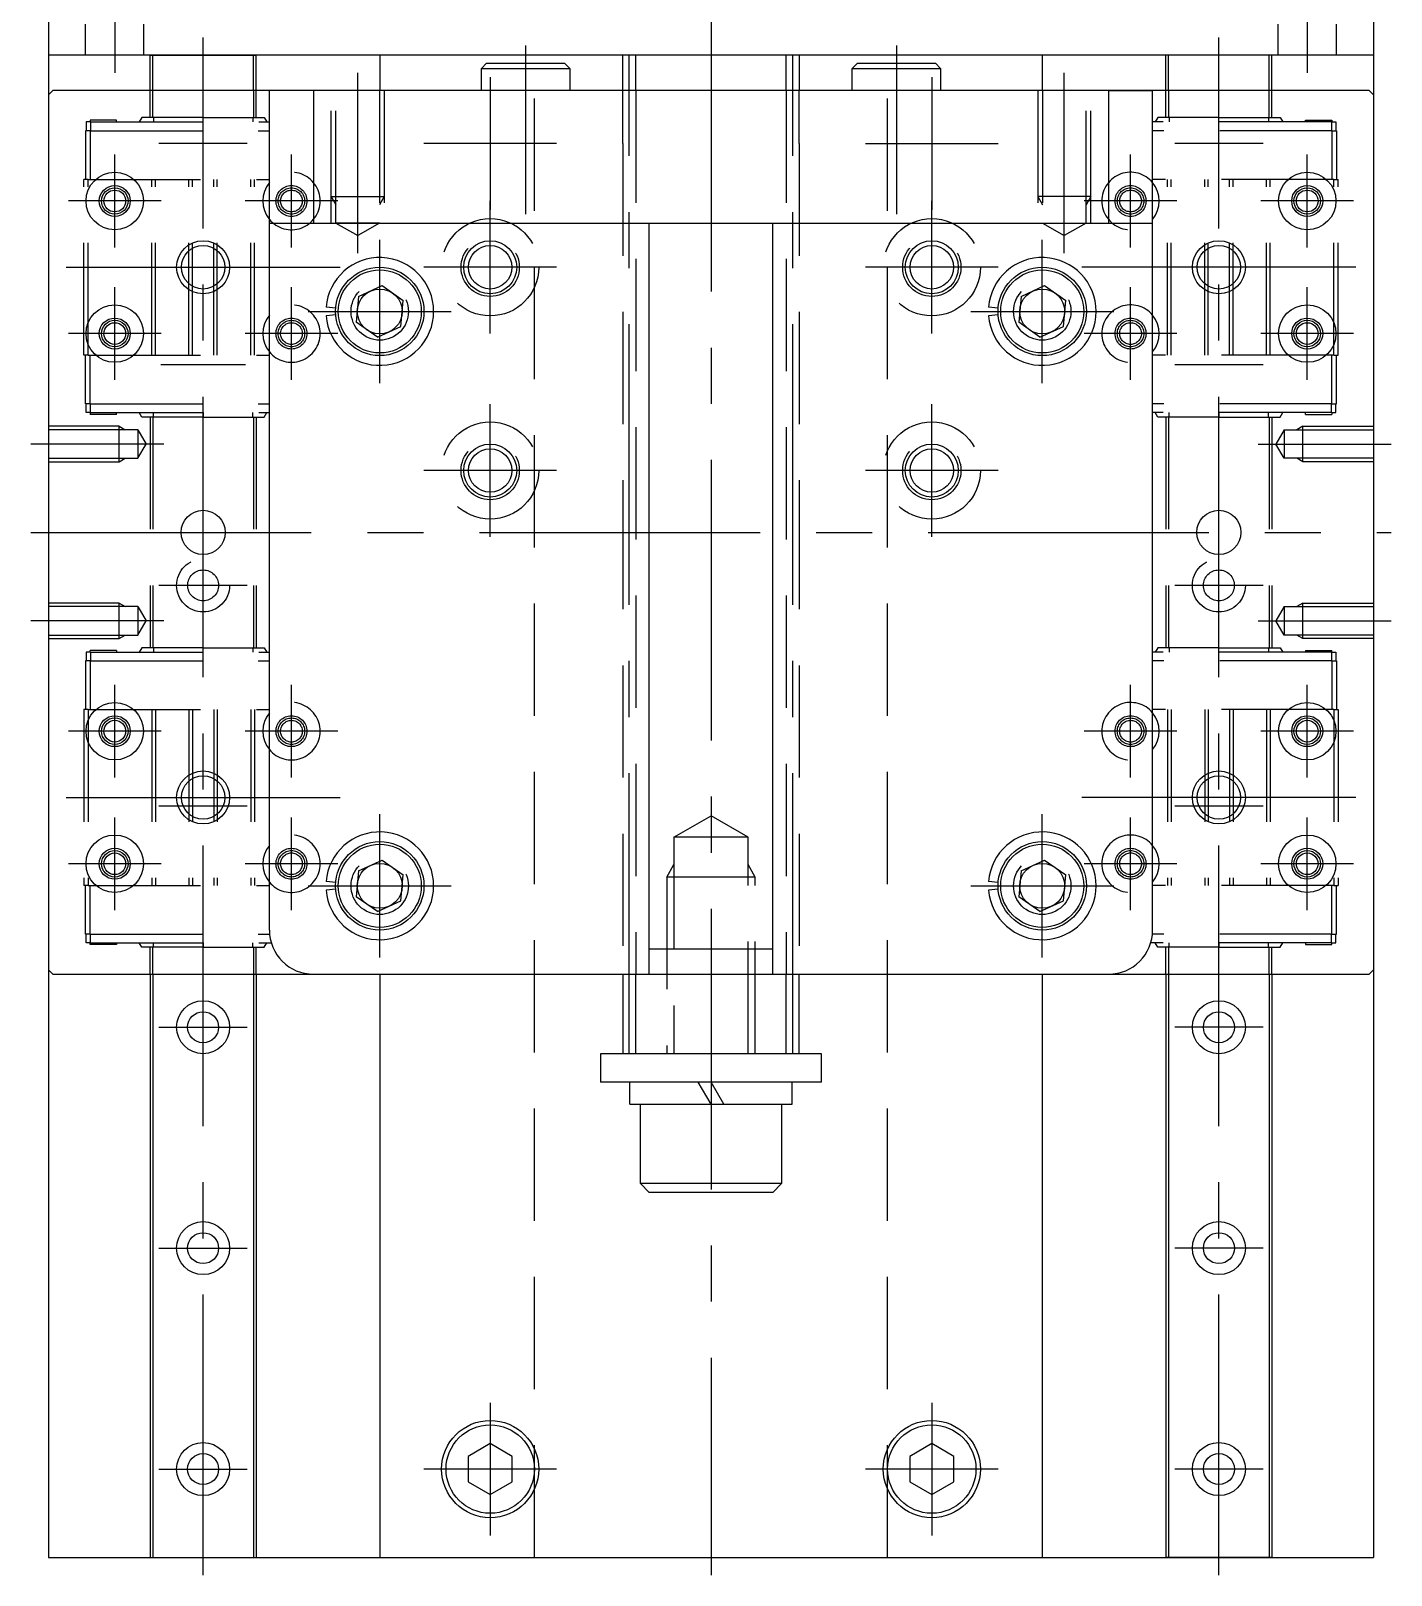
# Model space of a CAD drawing. Extents: x -165 to 407, y -458 to 75.
# Drawn here: x 253 to 407, y -442 to -267.2 of the extents above; entities that cross this region are included whole.
import ezdxf

# ---------------------------------------------------------------- set-up
doc = ezdxf.new("R2010")
doc.units = 0
doc.linetypes.add('CENTER', pattern=[50.8, 31.75, -6.35, 6.35, -6.35])
doc.linetypes.add('DASHED', pattern=[19.05, 12.7, -6.35])
doc.layers.get('0').update_dxf_attribs({"linetype": 'CONTINUOUS'})
doc.layers.add('CENTER', color=1, linetype='CENTER')

msp = doc.modelspace()

# ---------------------------------------------------------------- linework, layer by layer
at = {"color": 7, "linetype": 'CONTINUOUS'}
for p, q in [((255, -260), (255, -440)), ((405, -260), (405, -440)), ((405, -270), (255, -270)), ((266.5, -270), (278.5, -270)), ((266.5, -274), (266.5, -270)), ((266.8, -274), (266.8, -270)), ((278.2, -274), (278.2, -270)), ((278.5, -274), (278.5, -270)), ((292.5, -270), (292.5, -274)), ((320, -274), (320, -270)), ((340, -270), (340, -274)), ((367.5, -270), (367.5, -274)), ((393.5, -270), (381.5, -270)), ((381.5, -274), (381.5, -270)), ((381.8, -274), (381.8, -270)), ((393.2, -274), (393.2, -270)), ((393.5, -274), (393.5, -270)), ((304, -271.5), (304.6, -270.9)), ((304, -271.5), (314, -271.5)), ((304, -274), (304, -271.5)), ((304.6, -270.9), (313.4, -270.9)), ((313.4, -270.9), (314, -271.5)), ((314, -271.5), (314, -274)), ((346, -271.5), (346.6, -270.9)), ((346, -271.5), (356, -271.5)), ((346, -274), (346, -271.5)), ((346.6, -270.9), (355.4, -270.9)), ((355.4, -270.9), (356, -271.5)), ((356, -271.5), (356, -274)), ((255.5, -274), (255, -274.5)), ((255.5, -274), (255, -274.5)), ((404.5, -274), (255.5, -274)), ((280, -369), (280, -274)), ((285, -274), (280, -274)), ((285, -274), (285, -289)), ((375, -274), (375, -289)), ((375, -274), (380, -274)), ((380, -369), (380, -274)), ((404.5, -274), (405, -274.5)), ((404.5, -274), (405, -274.5)), ((255, -274.5), (255, -373.5)), ((255, -274.5), (255, -373.5)), ((405, -274.5), (405, -373.5)), ((405, -274.5), (405, -373.5)), ((280, -289), (380, -289)), ((323, -374), (323, -289)), ((337, -374), (337, -289)), ((290.1, -297.31), (292.76, -296.08)), ((292.76, -296.08), (295.16, -297.77)), ((365.1, -297.31), (367.76, -296.08)), ((367.76, -296.08), (370.16, -297.77)), ((287.52, -298.61), (286.42, -298.52)), ((290.1, -297.31), (289.84, -300.23)), ((294.9, -300.69), (295.16, -297.77)), ((362.52, -298.61), (361.42, -298.52)), ((365.1, -297.31), (364.84, -300.23)), ((369.9, -300.69), (370.16, -297.77)), ((287.52, -299.39), (286.42, -299.48)), ((292.24, -301.92), (289.84, -300.23)), ((362.52, -299.39), (361.42, -299.48)), ((367.24, -301.92), (364.84, -300.23)), ((292.24, -301.92), (294.9, -300.69)), ((367.24, -301.92), (369.9, -300.69)), ((290.1, -362.31), (292.76, -361.08)), ((292.76, -361.08), (295.16, -362.77)), ((365.1, -362.31), (367.76, -361.08)), ((367.76, -361.08), (370.16, -362.77)), ((290.1, -362.31), (289.84, -365.23)), ((294.9, -365.69), (295.16, -362.77)), ((365.1, -362.31), (364.84, -365.23)), ((369.9, -365.69), (370.16, -362.77)), ((287.52, -363.61), (286.42, -363.52)), ((287.52, -364.39), (286.42, -364.48)), ((362.52, -363.61), (361.42, -363.52)), ((362.52, -364.39), (361.42, -364.48)), ((292.24, -366.92), (289.84, -365.23)), ((292.24, -366.92), (294.9, -365.69)), ((367.24, -366.92), (364.84, -365.23)), ((367.24, -366.92), (369.9, -365.69)), ((323, -371.14), (337, -371.14)), ((255.5, -374), (255, -373.5)), ((255.5, -374), (255, -373.5)), ((404.5, -374), (405, -373.5)), ((404.5, -374), (405, -373.5)), ((255.5, -374), (404.5, -374)), ((255.5, -374), (404.5, -374)), ((266.5, -374), (266.5, -440)), ((266.8, -374), (266.8, -440)), ((278.2, -374), (278.2, -440)), ((278.5, -374), (278.5, -440)), ((285, -374), (323, -374)), ((292.5, -374), (292.5, -440)), ((319, -374), (341, -374)), ((320, -374), (320, -383)), ((323, -374), (337, -374)), ((337, -374), (375, -374)), ((340, -383), (340, -374)), ((367.5, -374), (367.5, -440)), ((381.5, -374), (381.5, -440)), ((381.8, -374), (381.8, -440)), ((393.2, -374), (393.2, -440)), ((393.5, -374), (393.5, -440)), ((342.5, -383), (317.5, -383)), ((317.5, -383), (317.5, -386.2)), ((340, -383), (320, -383)), ((342.5, -386.2), (342.5, -383)), ((342.5, -386.2), (317.5, -386.2)), ((339.2, -386.2), (320.8, -386.2)), ((320.8, -388.7), (320.8, -386.2)), ((330, -388.7), (328.56, -386.2)), ((331.44, -388.7), (330, -386.2)), ((339.2, -388.7), (339.2, -386.2)), ((320.8, -388.7), (339.2, -388.7)), ((322, -397.7), (322, -388.7)), ((338, -388.7), (338, -397.7)), ((338, -397.7), (322, -397.7)), ((323, -398.7), (322, -397.7)), ((338, -397.7), (337, -398.7)), ((337, -398.7), (323, -398.7)), ((305, -427.11), (302.5, -428.56)), ((307.5, -428.56), (305, -427.11)), ((355, -427.11), (352.5, -428.56)), ((357.5, -428.56), (355, -427.11)), ((302.5, -428.56), (302.5, -431.44)), ((307.5, -431.44), (307.5, -428.56)), ((352.5, -428.56), (352.5, -431.44)), ((357.5, -431.44), (357.5, -428.56)), ((302.5, -431.44), (305, -432.89)), ((305, -432.89), (307.5, -431.44)), ((352.5, -431.44), (355, -432.89)), ((355, -432.89), (357.5, -431.44)), ((255, -440), (405, -440)), ((266.5, -440), (278.5, -440)), ((393.5, -440), (381.5, -440))]:
    msp.add_line(p, q, dxfattribs=at)
at = {"color": 3, "linetype": 'DASHED'}
for p, q in [((259.2, -270), (259.2, -266.5)), ((265.8, -270), (265.8, -266.5)), ((394.2, -270), (394.2, -266.5)), ((400.8, -270), (400.8, -266.5)), ((310, -440), (310, -270)), ((350, -440), (350, -270)), ((266.5, -277.05), (266.5, -274)), ((266.8, -277.05), (266.8, -274)), ((278.2, -274), (278.2, -277.05)), ((278.5, -277.05), (278.5, -274)), ((287, -289), (287, -274)), ((287.54, -289), (287.54, -274)), ((292.46, -274), (292.46, -289)), ((293, -274), (293, -289)), ((320, -280), (320, -274)), ((320, -280), (320, -274)), ((321.5, -274), (321.5, -374)), ((338.5, -274), (338.5, -374)), ((340, -280), (340, -274)), ((340, -280), (340, -274)), ((367, -274), (367, -289)), ((367.54, -274), (367.54, -289)), ((372.46, -289), (372.46, -274)), ((373, -289), (373, -274)), ((381.5, -277.05), (381.5, -274)), ((381.8, -274), (381.8, -277.05)), ((393.2, -277.05), (393.2, -274)), ((393.5, -277.05), (393.5, -274)), ((259.25, -277.55), (259.25, -278.55)), ((259.75, -277.55), (259.25, -277.55)), ((259.7, -277.35), (259.7, -277.55)), ((262.7, -277.35), (259.7, -277.35)), ((259.75, -277.55), (280, -277.55)), ((259.75, -277.55), (259.75, -278.55)), ((262.7, -277.55), (262.7, -277.35)), ((265.57, -277.05), (265.27, -277.55)), ((266.87, -277.05), (265.57, -277.05)), ((266.87, -277.05), (266.87, -277.55)), ((272.5, -277.05), (266.87, -277.05)), ((272.5, -277.05), (278.13, -277.05)), ((272.5, -277.55), (272.5, -277.05)), ((278.13, -277.05), (278.13, -277.55)), ((278.13, -277.05), (279.43, -277.05)), ((279.43, -277.05), (279.73, -277.55)), ((400.25, -277.55), (380, -277.55)), ((380.57, -277.05), (380.27, -277.55)), ((381.87, -277.05), (380.57, -277.05)), ((381.87, -277.05), (381.87, -277.55)), ((387.5, -277.05), (381.87, -277.05)), ((387.5, -277.05), (393.13, -277.05)), ((387.5, -277.55), (387.5, -277.05)), ((393.13, -277.05), (393.13, -277.55)), ((393.13, -277.05), (394.43, -277.05)), ((394.43, -277.05), (394.73, -277.55)), ((397.3, -277.55), (397.3, -277.35)), ((397.3, -277.35), (400.3, -277.35)), ((400.25, -277.55), (400.25, -278.55)), ((400.25, -277.55), (400.75, -277.55)), ((400.3, -277.35), (400.3, -277.55)), ((400.75, -277.55), (400.75, -278.55)), ((259.7, -278.55), (259.2, -278.55)), ((259.2, -278.55), (259.2, -284.05)), ((259.7, -278.55), (280, -278.55)), ((259.7, -278.55), (259.7, -284.05)), ((400.3, -278.55), (380, -278.55)), ((400.3, -278.55), (400.3, -284.05)), ((400.3, -278.55), (400.8, -278.55)), ((400.8, -278.55), (400.8, -284.05)), ((320, -280), (320, -320)), ((320, -280), (320, -320)), ((340, -280), (340, -320)), ((340, -280), (340, -320)), ((259, -303.95), (259, -284.05)), ((259.5, -284.05), (259, -284.05)), ((259.5, -284.05), (280, -284.05)), ((259.5, -303.95), (259.5, -284.05)), ((266.7, -303.95), (266.7, -284.05)), ((267.1, -303.95), (267.1, -284.05)), ((270.9, -303.95), (270.9, -284.05)), ((271.3, -303.95), (271.3, -284.05)), ((273.7, -303.95), (273.7, -284.05)), ((274.1, -303.95), (274.1, -284.05)), ((277.9, -303.95), (277.9, -284.05)), ((278.3, -303.95), (278.3, -284.05)), ((400.5, -284.05), (380, -284.05)), ((381.7, -303.95), (381.7, -284.05)), ((382.1, -303.95), (382.1, -284.05)), ((385.9, -303.95), (385.9, -284.05)), ((386.3, -303.95), (386.3, -284.05)), ((388.7, -303.95), (388.7, -284.05)), ((389.1, -303.95), (389.1, -284.05)), ((392.9, -303.95), (392.9, -284.05)), ((393.3, -303.95), (393.3, -284.05)), ((400.5, -303.95), (400.5, -284.05)), ((400.5, -284.05), (401, -284.05)), ((401, -303.95), (401, -284.05)), ((287, -286), (293, -286)), ((287, -286), (287.54, -286.94)), ((293, -286), (292.46, -286.94)), ((373, -286), (367, -286)), ((367, -286), (367.54, -286.94)), ((373, -286), (372.46, -286.94)), ((287.54, -289), (290, -290.42)), ((292.46, -289), (287.54, -289)), ((292.46, -289), (290, -290.42)), ((367.54, -289), (372.46, -289)), ((367.54, -289), (370, -290.42)), ((372.46, -289), (370, -290.42)), ((259.5, -303.95), (259, -303.95)), ((259.2, -309.45), (259.2, -303.95)), ((259.5, -303.95), (280, -303.95)), ((259.7, -309.45), (259.7, -303.95)), ((400.5, -303.95), (380, -303.95)), ((400.3, -309.45), (400.3, -303.95)), ((400.5, -303.95), (401, -303.95)), ((400.8, -309.45), (400.8, -303.95)), ((259.7, -309.45), (259.2, -309.45)), ((259.25, -310.45), (259.25, -309.45)), ((259.75, -310.45), (259.25, -310.45)), ((259.7, -309.45), (280, -309.45)), ((259.7, -310.45), (259.7, -310.65)), ((262.7, -310.65), (259.7, -310.65)), ((259.75, -310.45), (259.75, -309.45)), ((259.75, -310.45), (280, -310.45)), ((262.7, -310.65), (262.7, -310.45)), ((265.57, -310.95), (265.27, -310.45)), ((266.87, -310.95), (265.57, -310.95)), ((266.5, -310.95), (266.5, -337.05)), ((266.8, -310.95), (266.8, -337.05)), ((266.87, -310.95), (266.87, -310.45)), ((272.5, -310.95), (266.87, -310.95)), ((272.5, -310.45), (272.5, -310.95)), ((272.5, -310.95), (278.13, -310.95)), ((278.13, -310.95), (278.13, -310.45)), ((278.13, -310.95), (279.43, -310.95)), ((278.2, -310.95), (278.2, -337.05)), ((278.5, -310.95), (278.5, -337.05)), ((279.43, -310.95), (279.73, -310.45)), ((400.3, -309.45), (380, -309.45)), ((400.25, -310.45), (380, -310.45)), ((380.57, -310.95), (380.27, -310.45)), ((381.87, -310.95), (380.57, -310.95)), ((381.5, -310.95), (381.5, -337.05)), ((381.8, -310.95), (381.8, -337.05)), ((381.87, -310.95), (381.87, -310.45)), ((387.5, -310.95), (381.87, -310.95)), ((387.5, -310.45), (387.5, -310.95)), ((387.5, -310.95), (393.13, -310.95)), ((393.13, -310.95), (393.13, -310.45)), ((393.13, -310.95), (394.43, -310.95)), ((393.2, -310.95), (393.2, -337.05)), ((393.5, -310.95), (393.5, -337.05)), ((394.43, -310.95), (394.73, -310.45)), ((397.3, -310.65), (397.3, -310.45)), ((397.3, -310.65), (400.3, -310.65)), ((400.25, -310.45), (400.25, -309.45)), ((400.25, -310.45), (400.75, -310.45)), ((400.3, -309.45), (400.8, -309.45)), ((400.3, -310.45), (400.3, -310.65)), ((400.75, -310.45), (400.75, -309.45)), ((263, -312), (255, -312)), ((265.1, -312.38), (255, -312.38)), ((263, -312), (263.66, -312.38)), ((263, -316), (263, -312)), ((265.1, -312.38), (266.04, -314)), ((265.1, -312.38), (265.1, -315.62)), ((394.9, -312.38), (393.96, -314)), ((394.9, -312.38), (405, -312.38)), ((394.9, -312.38), (394.9, -315.62)), ((397, -312), (396.34, -312.38)), ((397, -312), (405, -312)), ((397, -316), (397, -312)), ((265.1, -315.62), (266.04, -314)), ((394.9, -315.62), (393.96, -314)), ((255, -315.62), (265.1, -315.62)), ((255, -316), (263, -316)), ((263, -316), (263.66, -315.62)), ((405, -315.62), (394.9, -315.62)), ((397, -316), (396.34, -315.62)), ((405, -316), (397, -316)), ((320, -320), (320, -374)), ((340, -320), (340, -374)), ((263, -332), (255, -332)), ((263, -332), (263.66, -332.38)), ((263, -336), (263, -332)), ((397, -332), (396.34, -332.38)), ((397, -332), (405, -332)), ((397, -336), (397, -332)), ((265.1, -332.38), (255, -332.38)), ((265.1, -332.38), (266.04, -334)), ((265.1, -332.38), (265.1, -335.62)), ((394.9, -332.38), (393.96, -334)), ((394.9, -332.38), (405, -332.38)), ((394.9, -332.38), (394.9, -335.62)), ((265.1, -335.62), (266.04, -334)), ((394.9, -335.62), (393.96, -334)), ((255, -335.62), (265.1, -335.62)), ((255, -336), (263, -336)), ((263, -336), (263.66, -335.62)), ((265.57, -337.05), (265.27, -337.55)), ((266.87, -337.05), (265.57, -337.05)), ((272.5, -337.05), (266.87, -337.05)), ((266.87, -337.05), (266.87, -337.55)), ((272.5, -337.05), (278.13, -337.05)), ((272.5, -337.55), (272.5, -337.05)), ((278.13, -337.05), (279.43, -337.05)), ((278.13, -337.05), (278.13, -337.55)), ((279.43, -337.05), (279.73, -337.55)), ((380.57, -337.05), (380.27, -337.55)), ((381.87, -337.05), (380.57, -337.05)), ((387.5, -337.05), (381.87, -337.05)), ((381.87, -337.05), (381.87, -337.55)), ((387.5, -337.05), (393.13, -337.05)), ((387.5, -337.55), (387.5, -337.05)), ((393.13, -337.05), (393.13, -337.55)), ((393.13, -337.05), (394.43, -337.05)), ((394.43, -337.05), (394.73, -337.55)), ((405, -335.62), (394.9, -335.62)), ((397, -336), (396.34, -335.62)), ((405, -336), (397, -336)), ((259.2, -338.55), (259.2, -344.05)), ((259.7, -338.55), (259.2, -338.55)), ((259.25, -337.55), (259.25, -338.55)), ((259.75, -337.55), (259.25, -337.55)), ((259.7, -337.55), (259.7, -337.35)), ((262.7, -337.35), (259.7, -337.35)), ((259.7, -338.55), (280, -338.55)), ((259.7, -338.55), (259.7, -344.05)), ((259.75, -337.55), (280, -337.55)), ((259.75, -337.55), (259.75, -338.55)), ((262.7, -337.35), (262.7, -337.55)), ((400.25, -337.55), (380, -337.55)), ((400.3, -338.55), (380, -338.55)), ((397.3, -337.35), (397.3, -337.55)), ((397.3, -337.35), (400.3, -337.35)), ((400.25, -337.55), (400.25, -338.55)), ((400.25, -337.55), (400.75, -337.55)), ((400.3, -337.55), (400.3, -337.35)), ((400.3, -338.55), (400.3, -344.05)), ((400.3, -338.55), (400.8, -338.55)), ((400.75, -337.55), (400.75, -338.55)), ((400.8, -338.55), (400.8, -344.05)), ((259, -344.05), (259, -363.95)), ((259.5, -344.05), (259, -344.05)), ((259.5, -344.05), (280, -344.05)), ((259.5, -344.05), (259.5, -363.95)), ((266.7, -344.05), (266.7, -363.95)), ((267.1, -344.05), (267.1, -363.95)), ((270.9, -344.05), (270.9, -363.95)), ((271.3, -344.05), (271.3, -363.95)), ((273.7, -344.05), (273.7, -363.95)), ((274.1, -344.05), (274.1, -363.95)), ((277.9, -344.05), (277.9, -363.95)), ((278.3, -344.05), (278.3, -363.95)), ((400.5, -344.05), (380, -344.05)), ((381.7, -344.05), (381.7, -363.95)), ((382.1, -344.05), (382.1, -363.95)), ((385.9, -344.05), (385.9, -363.95)), ((386.3, -344.05), (386.3, -363.95)), ((388.7, -344.05), (388.7, -363.95)), ((389.1, -344.05), (389.1, -363.95)), ((392.9, -344.05), (392.9, -363.95)), ((393.3, -344.05), (393.3, -363.95)), ((400.5, -344.05), (400.5, -363.95)), ((400.5, -344.05), (401, -344.05)), ((401, -344.05), (401, -363.95)), ((325.81, -358.5), (330, -356.08)), ((334.19, -358.5), (330, -356.08)), ((334.19, -358.5), (325.81, -358.5)), ((325.81, -358.5), (325.81, -383)), ((334.19, -383), (334.19, -358.5)), ((325, -363), (325.81, -361.59)), ((335, -363), (334.19, -361.59)), ((335, -363), (325, -363)), ((325, -363), (325, -383)), ((335, -383), (335, -363)), ((259.5, -363.95), (259, -363.95)), ((259.2, -369.45), (259.2, -363.95)), ((259.5, -363.95), (280, -363.95)), ((259.7, -369.45), (259.7, -363.95)), ((400.5, -363.95), (380, -363.95)), ((400.3, -369.45), (400.3, -363.95)), ((400.5, -363.95), (401, -363.95)), ((400.8, -369.45), (400.8, -363.95)), ((259.7, -369.45), (259.2, -369.45)), ((259.25, -370.45), (259.25, -369.45)), ((259.75, -370.45), (259.25, -370.45)), ((259.7, -369.45), (280.02, -369.45)), ((259.7, -370.65), (259.7, -370.45)), ((259.75, -370.45), (259.75, -369.45)), ((259.75, -370.45), (280.21, -370.45)), ((262.7, -370.45), (262.7, -370.65)), ((265.57, -370.95), (265.27, -370.45)), ((266.87, -370.95), (266.87, -370.45)), ((272.5, -370.45), (272.5, -370.95)), ((278.13, -370.95), (278.13, -370.45)), ((279.43, -370.95), (279.73, -370.45)), ((400.25, -370.45), (379.79, -370.45)), ((400.3, -369.45), (379.98, -369.45)), ((380.57, -370.95), (380.27, -370.45)), ((381.87, -370.95), (381.87, -370.45)), ((387.5, -370.45), (387.5, -370.95)), ((393.13, -370.95), (393.13, -370.45)), ((394.43, -370.95), (394.73, -370.45)), ((397.3, -370.45), (397.3, -370.65)), ((400.25, -370.45), (400.25, -369.45)), ((400.25, -370.45), (400.75, -370.45)), ((400.3, -369.45), (400.8, -369.45)), ((400.3, -370.65), (400.3, -370.45)), ((400.75, -370.45), (400.75, -369.45)), ((262.7, -370.65), (259.7, -370.65)), ((266.87, -370.95), (265.57, -370.95)), ((266.5, -374), (266.5, -370.95)), ((266.8, -374), (266.8, -370.95)), ((272.5, -370.95), (266.87, -370.95)), ((272.5, -370.95), (278.13, -370.95)), ((278.13, -370.95), (279.43, -370.95)), ((278.2, -370.95), (278.2, -374)), ((278.5, -374), (278.5, -370.95)), ((381.87, -370.95), (380.57, -370.95)), ((381.5, -374), (381.5, -370.95)), ((381.8, -370.95), (381.8, -374)), ((387.5, -370.95), (381.87, -370.95)), ((387.5, -370.95), (393.13, -370.95)), ((393.13, -370.95), (394.43, -370.95)), ((393.2, -374), (393.2, -370.95)), ((393.5, -374), (393.5, -370.95)), ((397.3, -370.65), (400.3, -370.65))]:
    msp.add_line(p, q, dxfattribs=at)
at = {"color": 3, "linetype": 'CONTINUOUS'}
for p, q in [((321.5, -274), (321.5, -270)), ((338.5, -274), (338.5, -270)), ((321.5, -383), (321.5, -374)), ((338.5, -383), (338.5, -374))]:
    msp.add_line(p, q, dxfattribs=at)
at = {"color": 7, "linetype": 'CONTINUOUS'}
for centre, radius in [((262.5, -286.5), 3.25), ((262.5, -286.5), 1.75), ((397.5, -286.5), 3.25), ((397.5, -286.5), 1.75), ((262.5, -286.5), 1.23), ((397.5, -286.5), 1.23), ((272.5, -294), 2.46), ((305, -294), 2.46), ((355, -294), 2.46), ((387.5, -294), 2.46), ((292.5, -299), 5), ((292.5, -299), 4.7), ((367.5, -299), 5), ((367.5, -299), 4.7), ((292.5, -299), 2.54), ((367.5, -299), 2.54), ((262.5, -301.5), 3.25), ((397.5, -301.5), 3.25), ((262.5, -301.5), 1.75), ((262.5, -301.5), 1.23), ((397.5, -301.5), 1.75), ((397.5, -301.5), 1.23), ((305, -317), 2.46), ((355, -317), 2.46), ((272.5, -324), 2.5), ((387.5, -324), 2.5), ((262.5, -346.5), 3.25), ((397.5, -346.5), 3.25), ((262.5, -346.5), 1.75), ((262.5, -346.5), 1.23), ((397.5, -346.5), 1.75), ((397.5, -346.5), 1.23), ((272.5, -354), 2.46), ((387.5, -354), 2.46), ((262.5, -361.5), 3.25), ((262.5, -361.5), 1.75), ((292.5, -364), 5), ((292.5, -364), 4.7), ((367.5, -364), 5), ((367.5, -364), 4.7), ((397.5, -361.5), 3.25), ((397.5, -361.5), 1.75), ((262.5, -361.5), 1.23), ((292.5, -364), 2.54), ((367.5, -364), 2.54), ((397.5, -361.5), 1.23), ((272.5, -380), 3), ((387.5, -380), 3), ((272.5, -380), 1.75), ((387.5, -380), 1.75), ((272.5, -405), 3), ((272.5, -405), 1.75), ((387.5, -405), 3), ((387.5, -405), 1.75), ((305, -430), 5.5), ((355, -430), 5.5), ((305, -430), 5), ((355, -430), 5), ((272.5, -430), 3), ((387.5, -430), 3), ((272.5, -430), 1.75), ((387.5, -430), 1.75)]:
    msp.add_circle(centre, radius, dxfattribs=at)
at = {"color": 3, "linetype": 'DASHED'}
for centre, radius in [((282.5, -286.5), 1.75), ((377.5, -286.5), 1.75), ((282.5, -286.5), 1.5), ((282.5, -286.5), 1.23), ((377.5, -286.5), 1.5), ((377.5, -286.5), 1.23), ((305, -294), 5.5), ((355, -294), 5.5), ((305, -294), 3.3), ((355, -294), 3.3), ((292.5, -299), 3.25), ((367.5, -299), 3.25), ((282.5, -301.5), 1.75), ((282.5, -301.5), 1.5), ((282.5, -301.5), 1.23), ((377.5, -301.5), 1.75), ((377.5, -301.5), 1.5), ((377.5, -301.5), 1.23), ((305, -317), 5.5), ((355, -317), 5.5), ((305, -317), 3.3), ((355, -317), 3.3), ((272.5, -330), 3), ((272.5, -330), 1.75), ((387.5, -330), 3), ((387.5, -330), 1.75), ((282.5, -346.5), 1.75), ((282.5, -346.5), 1.5), ((282.5, -346.5), 1.23), ((377.5, -346.5), 1.75), ((377.5, -346.5), 1.5), ((377.5, -346.5), 1.23), ((282.5, -361.5), 1.75), ((377.5, -361.5), 1.75), ((282.5, -361.5), 1.5), ((282.5, -361.5), 1.23), ((292.5, -364), 3.25), ((367.5, -364), 3.25), ((377.5, -361.5), 1.5), ((377.5, -361.5), 1.23)]:
    msp.add_circle(centre, radius, dxfattribs=at)
at = {"color": 3, "linetype": 'CONTINUOUS'}
for centre, radius in [((262.5, -286.5), 1.5), ((397.5, -286.5), 1.5), ((272.5, -294), 3), ((305, -294), 3), ((355, -294), 3), ((387.5, -294), 3), ((262.5, -301.5), 1.5), ((397.5, -301.5), 1.5), ((305, -317), 3), ((355, -317), 3), ((262.5, -346.5), 1.5), ((397.5, -346.5), 1.5), ((272.5, -354), 3), ((387.5, -354), 3), ((262.5, -361.5), 1.5), ((397.5, -361.5), 1.5)]:
    msp.add_circle(centre, radius, dxfattribs=at)
at = {"color": 7, "linetype": 'CONTINUOUS'}
for centre, radius, start, end in [((282.5, -286.5), 3.25, 140.2849, 219.7151), ((377.5, -286.5), 3.25, 320.2849, 39.7151), ((292.5, -299), 6.1, 184.5, 175.5), ((367.5, -299), 6.1, 184.5, 175.5), ((282.5, -301.5), 3.25, 140.2849, 219.7151), ((377.5, -301.5), 3.25, 320.2849, 39.7151), ((282.5, -346.5), 3.25, 140.2849, 219.7151), ((377.5, -346.5), 3.25, 320.2849, 39.7151), ((292.5, -364), 6.1, 184.5, 175.5), ((367.5, -364), 6.1, 184.5, 175.5), ((282.5, -361.5), 3.25, 140.2849, 219.7151), ((377.5, -361.5), 3.25, 320.2849, 39.7151), ((285, -369), 5, 180, 270), ((375, -369), 5, 270, 360)]:
    msp.add_arc(centre, radius, start, end, dxfattribs=at)
at = {"color": 3, "linetype": 'DASHED'}
for centre, start, end in [((282.5, -286.5), 219.7151, 140.2849), ((377.5, -286.5), 39.7151, 320.2849), ((282.5, -301.5), 219.7151, 140.2849), ((377.5, -301.5), 39.7151, 320.2849), ((282.5, -346.5), 219.7151, 140.2849), ((377.5, -346.5), 39.7151, 320.2849), ((282.5, -361.5), 219.7151, 140.2849), ((377.5, -361.5), 39.7151, 320.2849)]:
    msp.add_arc(centre, 3.25, start, end, dxfattribs=at)
at = {"layer": 'CENTER', "color": 1, "linetype": 'CENTER'}
for p, q in [((330, -214.2), (330, -442)), ((262.5, -258), (262.5, -272)), ((397.5, -258), (397.5, -272)), ((272.5, -442), (272.5, -268)), ((309, -268.9), (309, -288)), ((351, -268.9), (351, -288)), ((387.5, -442), (387.5, -268)), ((320.75, -383), (320.75, -270)), ((339.25, -383), (339.25, -270)), ((290, -292.42), (290, -272)), ((305, -272.5), (305, -287.5)), ((355, -272.5), (355, -287.5)), ((370, -292.42), (370, -272)), ((262.5, -291.75), (262.5, -281.25)), ((277.5, -280), (267.5, -280)), ((282.5, -291.75), (282.5, -281.25)), ((312.5, -280), (297.5, -280)), ((347.5, -280), (362.5, -280)), ((377.5, -291.75), (377.5, -281.25)), ((392.5, -280), (382.5, -280)), ((397.5, -291.75), (397.5, -281.25)), ((267.75, -286.5), (257.25, -286.5)), ((287.75, -286.5), (277.25, -286.5)), ((305, -301.5), (305, -286.5)), ((355, -301.5), (355, -286.5)), ((382.75, -286.5), (372.25, -286.5)), ((402.75, -286.5), (392.25, -286.5)), ((292.5, -307.1), (292.5, -290.9)), ((367.5, -307.1), (367.5, -290.9)), ((257, -294), (288, -294)), ((312.5, -294), (297.5, -294)), ((362.5, -294), (347.5, -294)), ((403, -294), (372, -294)), ((262.5, -306.75), (262.5, -296.25)), ((282.5, -306.75), (282.5, -296.25)), ((377.5, -306.75), (377.5, -296.25)), ((397.5, -306.75), (397.5, -296.25)), ((284.4, -299), (300.6, -299)), ((359.4, -299), (375.6, -299)), ((267.75, -301.5), (257.25, -301.5)), ((287.75, -301.5), (277.25, -301.5)), ((382.75, -301.5), (372.25, -301.5)), ((402.75, -301.5), (392.25, -301.5)), ((267.7, -305), (277.3, -305)), ((382.5, -305), (392.5, -305)), ((305, -324.5), (305, -309.5)), ((355, -324.5), (355, -309.5)), ((268.04, -314), (253, -314)), ((391.96, -314), (407, -314)), ((312.5, -317), (297.5, -317)), ((362.5, -317), (347.5, -317)), ((253, -324), (407, -324)), ((277.5, -330), (267.5, -330)), ((392.5, -330), (382.5, -330)), ((268.04, -334), (253, -334)), ((391.96, -334), (407, -334)), ((262.5, -351.75), (262.5, -341.25)), ((282.5, -351.75), (282.5, -341.25)), ((377.5, -351.75), (377.5, -341.25)), ((397.5, -351.75), (397.5, -341.25)), ((267.75, -346.5), (257.25, -346.5)), ((287.75, -346.5), (277.25, -346.5)), ((382.75, -346.5), (372.25, -346.5)), ((402.75, -346.5), (392.25, -346.5)), ((257, -354), (288, -354)), ((403, -354), (372, -354)), ((262.5, -366.75), (262.5, -356.25)), ((277.5, -355), (267.5, -355)), ((282.5, -366.75), (282.5, -356.25)), ((292.5, -372.1), (292.5, -355.9)), ((367.5, -372.1), (367.5, -355.9)), ((377.5, -366.75), (377.5, -356.25)), ((392.5, -355), (382.5, -355)), ((397.5, -366.75), (397.5, -356.25)), ((267.75, -361.5), (257.25, -361.5)), ((287.75, -361.5), (277.25, -361.5)), ((382.75, -361.5), (372.25, -361.5)), ((402.75, -361.5), (392.25, -361.5)), ((284.4, -364), (300.6, -364)), ((359.4, -364), (375.6, -364)), ((267.5, -380), (277.5, -380)), ((392.5, -380), (382.5, -380)), ((267.5, -405), (277.5, -405)), ((392.5, -405), (382.5, -405)), ((305, -422.5), (305, -437.5)), ((355, -422.5), (355, -437.5)), ((267.5, -430), (277.5, -430)), ((312.5, -430), (297.5, -430)), ((362.5, -430), (347.5, -430)), ((392.5, -430), (382.5, -430))]:
    msp.add_line(p, q, dxfattribs=at)

doc.saveas('drawing.dxf')
